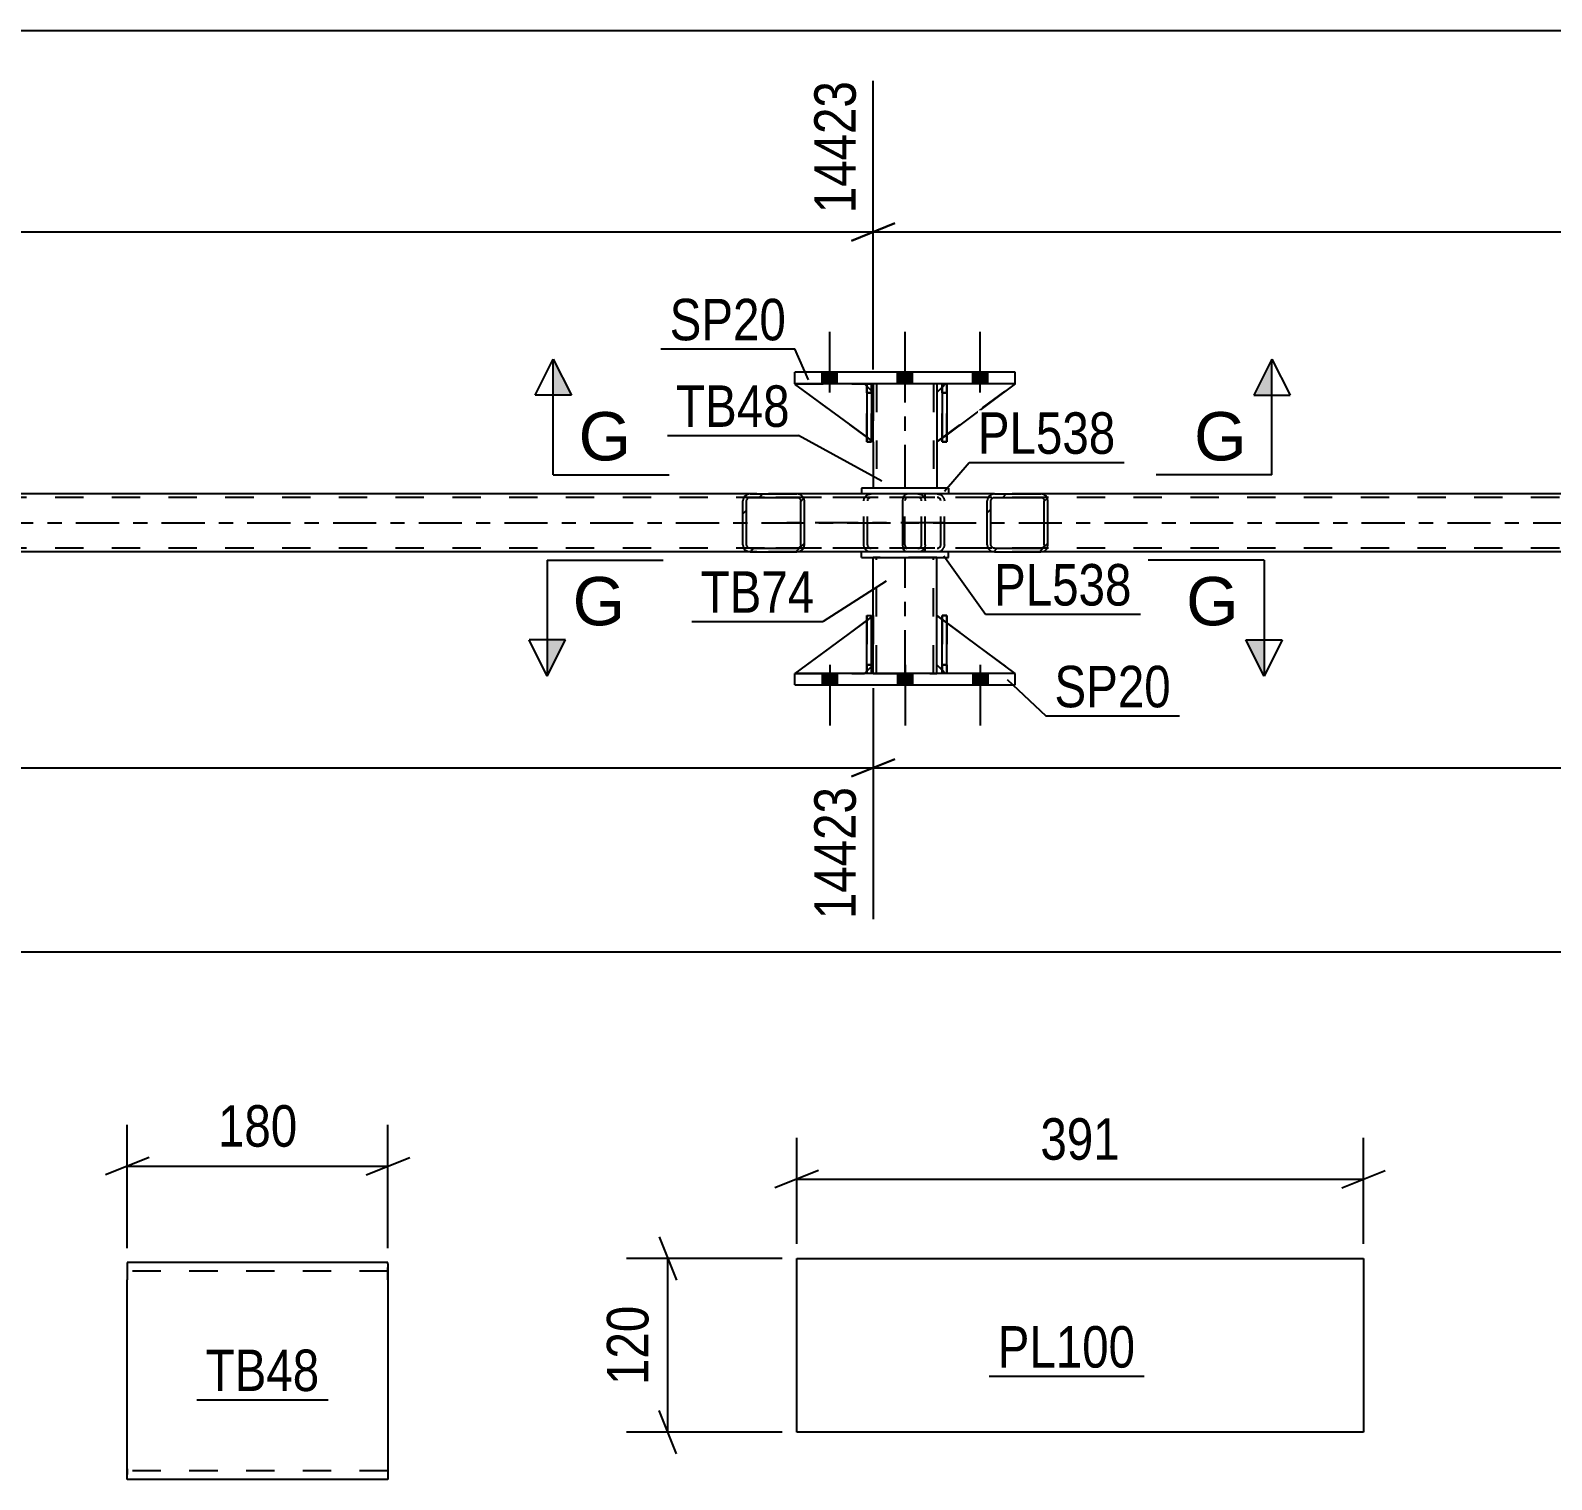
# Model space of a CAD drawing. Header units: millimetres. Extents: x 0 to 841, y 0 to 594.
# Drawn here: x 610.5 to 715.5, y 140.7 to 240.8 of the extents above; entities that cross this region are included whole.
import ezdxf

# ---------------------------------------------------------------- set-up
doc = ezdxf.new("R2010")
doc.units = ezdxf.units.MM
doc.linetypes.add('DXK_LINE_DOT2', pattern=[3.9198, 1.9599, -1.9599])
doc.linetypes.add('DXK_LINE_DOT3', pattern=[5.9187, 2.979, -0.9799, 0.9799, -0.9799])
doc.styles.add('Arial', font='ARIAL.TTF', dxfattribs={"height": 0.2})
doc.styles.add('Arial Narrow', font='ARIALN.TTF', dxfattribs={"height": 0.2})

# ---------------------------------------------------------------- blocks, each defined once
blk = doc.blocks.new('Part-122569384-7157 - 7118')
at = {"color": 2, "linetype": 'Continuous'}
for p, q in [((668.69, 216.35), (668.69, 215.75)), ((673.09, 216.35), (673.09, 215.74)), ((668.69, 212.35), (668.69, 209.15)), ((673.09, 212.34), (673.09, 209.15))]:
    blk.add_line(p, q, dxfattribs=at)
at = {"color": 7, "linetype": 'DXK_LINE_DOT2'}
for p, q in [((673.09, 216.35), (668.69, 216.35)), ((668.69, 215.75), (668.69, 212.35)), ((668.93, 216.35), (668.93, 209.15)), ((672.85, 216.35), (672.85, 209.15)), ((673.09, 215.74), (673.09, 212.34)), ((673.09, 209.15), (668.69, 209.15))]:
    blk.add_line(p, q, dxfattribs=at)
at = {"color": 7, "linetype": 'DXK_LINE_DOT3'}
blk.add_line((670.89, 209.15), (670.89, 216.35), dxfattribs=at)
blk = doc.blocks.new('Part-122569384-7199 - 7118')
at = {"linetype": 'Continuous'}
h = blk.add_hatch(dxfattribs=at)
h.set_pattern_fill('', scale=0.7, style=0, pattern_type=0)
h.set_pattern_definition([(45, (680.7224, 208.4487), (-1.57154, 1.57154), [])])
h.paths.add_polyline_path([(680.76, 208.27), (680.72, 208.45), (680.61, 208.6), (680.45, 208.71), (680.26, 208.75), (677.07, 208.75), (676.88, 208.71), (676.72, 208.6), (676.61, 208.45), (676.57, 208.27), (676.57, 205.23), (676.61, 205.04), (676.72, 204.89), (676.88, 204.78), (677.07, 204.75), (680.26, 204.75), (680.45, 204.78), (680.61, 204.89), (680.72, 205.04), (680.76, 205.23)])
h.paths.add_polyline_path([(680.49, 205.13), (680.44, 205.06), (680.35, 205), (680.26, 204.99), (677.07, 204.99), (676.98, 205), (676.9, 205.06), (676.84, 205.13), (676.82, 205.23), (676.82, 208.27), (676.84, 208.36), (676.9, 208.43), (676.98, 208.49), (677.07, 208.51), (680.26, 208.51), (680.35, 208.49), (680.44, 208.43), (680.49, 208.36), (680.51, 208.27), (680.51, 205.23)])
at = {"color": 2, "linetype": 'Continuous'}
for p, q in [((670.75, 208.27), (670.77, 208.45)), ((670.75, 205.23), (670.75, 208.27)), ((670.77, 208.45), (670.82, 208.6)), ((670.82, 208.6), (670.91, 208.71)), ((670.91, 208.71), (671.02, 208.75)), ((677.07, 208.75), (671.02, 208.75)), ((676.61, 208.45), (676.57, 208.27)), ((676.57, 205.23), (676.57, 208.27)), ((676.82, 208.27), (676.84, 208.36)), ((676.82, 205.23), (676.82, 208.27)), ((676.84, 208.36), (676.9, 208.43)), ((677.07, 208.75), (676.88, 208.71)), ((676.9, 208.43), (676.98, 208.49)), ((676.98, 208.49), (677.07, 208.51)), ((677.07, 208.75), (680.26, 208.75)), ((677.07, 208.51), (680.26, 208.51)), ((680.45, 208.71), (680.26, 208.75)), ((680.26, 208.51), (680.35, 208.49)), ((680.35, 208.49), (680.44, 208.43)), ((680.44, 208.43), (680.49, 208.36)), ((680.49, 208.36), (680.51, 208.27)), ((680.51, 205.23), (680.51, 208.27)), ((680.76, 208.27), (680.72, 208.45)), ((680.76, 205.23), (680.76, 208.27)), ((670.77, 205.04), (670.75, 205.23)), ((670.82, 204.89), (670.77, 205.04)), ((670.91, 204.78), (670.82, 204.89)), ((676.57, 205.23), (676.61, 205.04)), ((676.84, 205.13), (676.82, 205.23)), ((676.9, 205.06), (676.84, 205.13)), ((676.98, 205), (676.9, 205.06)), ((677.07, 204.99), (676.98, 205)), ((677.07, 204.99), (680.26, 204.99)), ((680.35, 205), (680.26, 204.99)), ((680.44, 205.06), (680.35, 205)), ((680.49, 205.13), (680.44, 205.06)), ((680.51, 205.23), (680.49, 205.13)), ((680.72, 205.04), (680.76, 205.23)), ((671.02, 204.75), (670.91, 204.78)), ((677.07, 204.75), (671.02, 204.75)), ((676.88, 204.78), (677.07, 204.75)), ((677.07, 204.75), (680.26, 204.75)), ((680.26, 204.75), (680.45, 204.78))]:
    blk.add_line(p, q, dxfattribs=at)
at = {"color": 7, "linetype": 'DXK_LINE_DOT2'}
for p, q in [((670.89, 208.36), (670.88, 208.27)), ((670.88, 205.23), (670.88, 208.27)), ((670.92, 208.43), (670.89, 208.36)), ((670.96, 208.49), (670.92, 208.43)), ((671.02, 208.51), (670.96, 208.49)), ((680.26, 208.51), (671.02, 208.51)), ((672.29, 208.51), (672.29, 208.75)), ((673.11, 208.75), (673.3, 208.71)), ((673.2, 208.49), (673.11, 208.51)), ((673.29, 208.43), (673.2, 208.49)), ((673.34, 208.36), (673.29, 208.43)), ((673.36, 208.27), (673.34, 208.36)), ((673.36, 205.23), (673.36, 208.27)), ((673.57, 208.45), (673.61, 208.27)), ((673.61, 205.23), (673.61, 208.27)), ((680.26, 208.75), (677.07, 208.75)), ((670.88, 205.23), (670.89, 205.13)), ((670.89, 205.13), (670.92, 205.06)), ((670.92, 205.06), (670.96, 205)), ((670.96, 205), (671.02, 204.99)), ((680.26, 204.99), (671.02, 204.99)), ((672.29, 204.75), (672.29, 204.99)), ((673.11, 204.99), (673.2, 205)), ((673.2, 205), (673.29, 205.06)), ((673.29, 205.06), (673.34, 205.13)), ((673.34, 205.13), (673.36, 205.23)), ((673.61, 205.23), (673.57, 205.04)), ((673.3, 204.78), (673.11, 204.75)), ((680.26, 204.75), (677.07, 204.75))]:
    blk.add_line(p, q, dxfattribs=at)
for centre, start, end in [((673.12, 208.25), 23.8494, 68.8059), ((673.12, 205.24), 291.1941, 336.1506)]:
    blk.add_arc(centre, 0.492, start, end, dxfattribs=at)
at = {"color": 2, "linetype": 'Continuous'}
for centre, start, end in [((677.06, 208.25), 111.1941, 156.1506), ((680.27, 208.25), 23.8494, 68.8059), ((677.06, 205.24), 203.8494, 248.8059), ((680.27, 205.24), 291.1941, 336.1506)]:
    blk.add_arc(centre, 0.492, start, end, dxfattribs=at)
blk = doc.blocks.new('Part-122569384-7238 - 7118')
at = {"linetype": 'Continuous'}
h = blk.add_hatch(dxfattribs=at)
h.set_pattern_fill('', scale=0.7, style=0, pattern_type=0)
h.set_pattern_definition([(45, (663.9044, 208.4487), (-1.57154, 1.57154), [])])
h.paths.add_polyline_path([(663.94, 208.27), (663.9, 208.45), (663.79, 208.6), (663.63, 208.71), (663.43, 208.75), (660.2, 208.75), (660, 208.71), (659.84, 208.6), (659.73, 208.45), (659.69, 208.27), (659.69, 205.23), (659.73, 205.04), (659.84, 204.89), (660, 204.78), (660.2, 204.75), (663.43, 204.75), (663.63, 204.78), (663.79, 204.89), (663.9, 205.04), (663.94, 205.23)])
h.paths.add_polyline_path([(663.67, 205.13), (663.61, 205.06), (663.53, 205), (663.43, 204.99), (660.2, 204.99), (660.1, 205), (660.02, 205.06), (659.96, 205.13), (659.94, 205.23), (659.94, 208.27), (659.96, 208.36), (660.02, 208.43), (660.1, 208.49), (660.2, 208.51), (663.43, 208.51), (663.53, 208.49), (663.61, 208.43), (663.67, 208.36), (663.69, 208.27), (663.69, 205.23)])
at = {"color": 2, "linetype": 'Continuous'}
for p, q in [((659.73, 208.45), (659.69, 208.27)), ((659.69, 205.23), (659.69, 208.27)), ((659.94, 208.27), (659.96, 208.36)), ((659.94, 205.23), (659.94, 208.27)), ((659.96, 208.36), (660.02, 208.43)), ((660.2, 208.75), (660, 208.71)), ((660.02, 208.43), (660.1, 208.49)), ((660.1, 208.49), (660.2, 208.51)), ((660.2, 208.75), (663.43, 208.75)), ((660.2, 208.51), (663.43, 208.51)), ((671.02, 208.75), (663.43, 208.75)), ((663.63, 208.71), (663.43, 208.75)), ((663.43, 208.51), (663.53, 208.49)), ((663.53, 208.49), (663.61, 208.43)), ((663.61, 208.43), (663.67, 208.36)), ((663.67, 208.36), (663.69, 208.27)), ((663.69, 205.23), (663.69, 208.27)), ((663.94, 208.27), (663.9, 208.45)), ((663.94, 205.23), (663.94, 208.27)), ((659.69, 205.23), (659.73, 205.04)), ((659.96, 205.13), (659.94, 205.23)), ((660.02, 205.06), (659.96, 205.13)), ((660.1, 205), (660.02, 205.06)), ((660.2, 204.99), (660.1, 205)), ((660.2, 204.99), (663.43, 204.99)), ((663.53, 205), (663.43, 204.99)), ((663.61, 205.06), (663.53, 205)), ((663.67, 205.13), (663.61, 205.06)), ((663.69, 205.23), (663.67, 205.13)), ((663.9, 205.04), (663.94, 205.23)), ((660, 204.78), (660.2, 204.75)), ((660.2, 204.75), (663.43, 204.75)), ((663.43, 204.75), (663.63, 204.78)), ((671.02, 204.75), (663.43, 204.75))]:
    blk.add_line(p, q, dxfattribs=at)
at = {"color": 7, "linetype": 'DXK_LINE_DOT2'}
for p, q in [((663.43, 208.75), (660.2, 208.75)), ((671.78, 208.51), (660.2, 208.51)), ((668.04, 208.27), (668.07, 208.45)), ((668.04, 205.23), (668.04, 208.27)), ((668.31, 208.36), (668.29, 208.27)), ((668.29, 205.23), (668.29, 208.27)), ((668.37, 208.43), (668.31, 208.36)), ((668.35, 208.71), (668.55, 208.75)), ((668.45, 208.49), (668.37, 208.43)), ((668.55, 208.51), (668.45, 208.49)), ((671.78, 208.75), (671.02, 208.75)), ((671.78, 208.75), (671.98, 208.71)), ((671.88, 208.49), (671.78, 208.51)), ((671.96, 208.43), (671.88, 208.49)), ((672.02, 208.36), (671.96, 208.43)), ((672.04, 208.27), (672.02, 208.36)), ((672.04, 205.23), (672.04, 208.27)), ((672.25, 208.45), (672.29, 208.27)), ((672.29, 205.23), (672.29, 208.27)), ((671.78, 204.99), (660.2, 204.99)), ((668.07, 205.04), (668.04, 205.23)), ((668.29, 205.23), (668.31, 205.13)), ((668.31, 205.13), (668.37, 205.06)), ((668.37, 205.06), (668.39, 205.04)), ((668.39, 205.04), (668.45, 205)), ((668.45, 205), (668.55, 204.99)), ((671.78, 204.99), (671.88, 205)), ((671.88, 205), (671.96, 205.06)), ((671.96, 205.06), (672.02, 205.13)), ((672.02, 205.13), (672.04, 205.23)), ((672.29, 205.23), (672.25, 205.04)), ((663.43, 204.75), (660.2, 204.75)), ((668.55, 204.75), (668.35, 204.78)), ((671.78, 204.75), (671.02, 204.75)), ((671.98, 204.78), (671.78, 204.75))]:
    blk.add_line(p, q, dxfattribs=at)
at = {"color": 7, "linetype": 'DXK_LINE_DOT3'}
blk.add_line((673.58, 206.75), (661.81, 206.75), dxfattribs=at)
at = {"color": 2, "linetype": 'Continuous'}
for centre, start, end in [((660.18, 208.24), 110.7583, 155.68), ((663.45, 208.24), 24.32, 69.2417), ((660.18, 205.25), 204.32, 249.2417), ((663.45, 205.25), 290.7583, 335.68)]:
    blk.add_arc(centre, 0.496, start, end, dxfattribs=at)
at = {"color": 7, "linetype": 'DXK_LINE_DOT2'}
for centre, start, end in [((668.53, 208.24), 110.7583, 155.68), ((671.8, 208.24), 24.32, 69.2417), ((668.53, 205.25), 204.32, 249.2417), ((671.8, 205.25), 290.7583, 335.68)]:
    blk.add_arc(centre, 0.496, start, end, dxfattribs=at)
blk = doc.blocks.new('Part-122569384-7246 - 7118')
at = {"color": 7, "linetype": 'DXK_LINE_DOT2'}
for p, q in [((668.25, 215.74), (668.25, 216.34)), ((668.25, 216.34), (668.25, 216.34)), ((668.25, 216.34), (668.25, 212.34)), ((668.57, 216.34), (668.25, 216.34)), ((668.25, 212.34), (668.25, 215.74)), ((668.25, 215.74), (668.57, 215.74)), ((668.57, 215.74), (668.57, 216.34)), ((668.57, 212.34), (668.57, 216.34)), ((668.57, 215.74), (668.57, 212.34)), ((668.25, 212.34), (668.57, 212.34))]:
    blk.add_line(p, q, dxfattribs=at)
blk = doc.blocks.new('Part-122569384-7251 - 7118')
at = {"color": 2, "linetype": 'Continuous'}
for p, q in [((668.69, 200.34), (668.69, 204.35)), ((673.09, 200.34), (673.09, 204.35)), ((668.69, 196.35), (668.69, 196.94)), ((673.09, 196.35), (673.09, 196.94))]:
    blk.add_line(p, q, dxfattribs=at)
at = {"color": 7, "linetype": 'DXK_LINE_DOT2'}
for p, q in [((673.09, 204.35), (668.69, 204.35)), ((668.93, 196.35), (668.93, 204.35)), ((672.85, 196.35), (672.85, 204.35)), ((668.69, 196.94), (668.69, 200.34)), ((673.09, 196.94), (673.09, 200.34)), ((668.69, 196.35), (673.09, 196.35))]:
    blk.add_line(p, q, dxfattribs=at)
at = {"color": 7, "linetype": 'DXK_LINE_DOT3'}
blk.add_line((670.89, 196.35), (670.89, 204.35), dxfattribs=at)
blk = doc.blocks.new('Part-122569384-7277 - 7118')
at = {"color": 7, "linetype": 'DXK_LINE_DOT2'}
for p, q in [((668.25, 200.34), (668.57, 200.34)), ((668.25, 196.94), (668.25, 200.34)), ((668.25, 200.34), (668.25, 196.34)), ((668.57, 200.34), (668.57, 196.94)), ((668.57, 196.34), (668.57, 200.25)), ((668.57, 196.94), (668.25, 196.94)), ((668.25, 196.34), (668.25, 196.94)), ((668.57, 196.94), (668.57, 196.34)), ((668.57, 196.34), (668.25, 196.34)), ((668.57, 196.34), (668.57, 196.34))]:
    blk.add_line(p, q, dxfattribs=at)
blk = doc.blocks.new('Part-122569384-7280 - 7118')
at = {"color": 2, "linetype": 'Continuous'}
for p, q in [((673.45, 216.1), (673.09, 215.75)), ((673.09, 215.75), (673.09, 212.35)), ((678.49, 216.35), (673.77, 212.84)), ((673.45, 212.61), (673.09, 212.35))]:
    blk.add_line(p, q, dxfattribs=at)
at = {"color": 7, "linetype": 'DXK_LINE_DOT2'}
for p, q in [((673.69, 216.35), (673.45, 216.1)), ((678.49, 216.35), (673.69, 216.35)), ((673.77, 212.84), (673.45, 212.61))]:
    blk.add_line(p, q, dxfattribs=at)
blk = doc.blocks.new('Part-122569384-7282 - 7118')
at = {"color": 2, "linetype": 'Continuous'}
for p, q in [((668.25, 196.34), (668.25, 200.34)), ((668.25, 200.34), (668.57, 200.34)), ((668.57, 196.34), (668.57, 200.34)), ((668.25, 196.34), (668.25, 196.34)), ((668.57, 196.34), (668.25, 196.34))]:
    blk.add_line(p, q, dxfattribs=at)
at = {"color": 7, "linetype": 'DXK_LINE_DOT2'}
for p, q in [((668.25, 200.34), (668.25, 196.94)), ((668.57, 196.94), (668.57, 200.34)), ((668.25, 196.94), (668.25, 196.34)), ((668.25, 196.94), (668.57, 196.94)), ((668.57, 196.34), (668.57, 196.94)), ((668.57, 196.34), (668.57, 196.34))]:
    blk.add_line(p, q, dxfattribs=at)
blk = doc.blocks.new('Part-122569384-7283 - 7118')
at = {"color": 7, "linetype": 'DXK_LINE_DOT2'}
for p, q in [((673.77, 200.34), (673.45, 200.34)), ((673.45, 196.94), (673.45, 200.34)), ((673.45, 200.34), (673.45, 196.34)), ((673.77, 200.34), (673.77, 196.94)), ((673.77, 196.34), (673.77, 200.34)), ((673.77, 196.94), (673.45, 196.94)), ((673.45, 196.34), (673.45, 196.94)), ((673.77, 196.94), (673.77, 196.34)), ((673.77, 196.34), (673.45, 196.34)), ((673.77, 196.34), (673.77, 196.34))]:
    blk.add_line(p, q, dxfattribs=at)
blk = doc.blocks.new('Part-122569384-7288 - 7118')
at = {"color": 7, "linetype": 'DXK_LINE_DOT2'}
for p, q in [((767.03, 208.51), (104.63, 208.51)), ((680.26, 208.75), (660.2, 208.75)), ((767.03, 204.99), (104.63, 204.99)), ((680.26, 204.75), (660.2, 204.75))]:
    blk.add_line(p, q, dxfattribs=at)
at = {"color": 2, "linetype": 'Continuous'}
for p, q in [((660.2, 208.75), (595.12, 208.75)), ((745.33, 208.75), (680.26, 208.75)), ((660.2, 204.75), (595.12, 204.75)), ((745.33, 204.75), (680.26, 204.75))]:
    blk.add_line(p, q, dxfattribs=at)
at = {"color": 7, "linetype": 'DXK_LINE_DOT3'}
blk.add_line((104.63, 206.75), (767.03, 206.75), dxfattribs=at)
blk = doc.blocks.new('Part-122569384-7322 - 7118')
at = {"color": 2, "linetype": 'Continuous'}
for p, q in [((667.89, 204.35), (667.89, 204.75)), ((667.89, 204.35), (673.89, 204.35)), ((673.89, 204.35), (673.89, 204.75))]:
    blk.add_line(p, q, dxfattribs=at)
at = {"color": 7, "linetype": 'DXK_LINE_DOT2'}
blk.add_line((673.89, 204.75), (667.89, 204.75), dxfattribs=at)
blk = doc.blocks.new('Part-122569384-7327 - 7118')
at = {"color": 2, "linetype": 'Continuous'}
for p, q in [((673.89, 209.15), (667.89, 209.15)), ((667.89, 209.15), (667.89, 208.75)), ((673.89, 209.15), (673.89, 208.75))]:
    blk.add_line(p, q, dxfattribs=at)
at = {"color": 7, "linetype": 'DXK_LINE_DOT2'}
blk.add_line((673.89, 208.75), (667.89, 208.75), dxfattribs=at)
blk = doc.blocks.new('Part-122569384-7330 - 7118')
at = {"color": 7, "linetype": 'DXK_LINE_DOT2'}
for p, q in [((673.09, 196.94), (673.09, 200.34)), ((673.09, 200.34), (678.49, 196.34)), ((673.69, 196.34), (673.09, 196.94)), ((678.49, 196.34), (673.69, 196.34))]:
    blk.add_line(p, q, dxfattribs=at)
blk = doc.blocks.new('Part-122569384-7333 - 7118')
at = {"color": 2, "linetype": 'Continuous'}
for p, q in [((668.25, 200.01), (663.29, 196.34)), ((668.69, 200.34), (668.57, 200.25)), ((668.69, 196.94), (668.69, 200.34)), ((668.25, 196.5), (668.09, 196.34)), ((668.69, 196.94), (668.57, 196.82)), ((668.69, 196.94), (668.69, 196.94))]:
    blk.add_line(p, q, dxfattribs=at)
at = {"color": 7, "linetype": 'DXK_LINE_DOT2'}
for p, q in [((668.57, 200.25), (668.25, 200.01)), ((668.69, 196.94), (668.69, 200.34)), ((668.69, 196.94), (668.09, 196.34)), ((668.57, 196.82), (668.25, 196.5)), ((663.29, 196.34), (668.09, 196.34))]:
    blk.add_line(p, q, dxfattribs=at)
blk = doc.blocks.new('Part-122569384-7336 - 7118')
at = {"color": 7, "linetype": 'DXK_LINE_DOT2'}
for p, q in [((668.69, 200.34), (663.29, 196.34)), ((668.69, 196.94), (668.69, 200.34)), ((668.69, 200.34), (668.69, 196.94)), ((668.09, 196.34), (668.69, 196.94)), ((668.69, 196.94), (668.09, 196.34)), ((668.69, 196.94), (668.69, 196.94)), ((663.29, 196.34), (668.09, 196.34))]:
    blk.add_line(p, q, dxfattribs=at)
blk = doc.blocks.new('Part-122569384-7337 - 7118')
at = {"color": 2, "linetype": 'Continuous'}
for p, q in [((673.45, 196.34), (673.45, 200.34)), ((673.45, 200.34), (673.77, 200.34)), ((673.77, 196.34), (673.77, 200.34)), ((673.45, 196.34), (673.45, 196.34)), ((673.77, 196.34), (673.45, 196.34))]:
    blk.add_line(p, q, dxfattribs=at)
at = {"color": 7, "linetype": 'DXK_LINE_DOT2'}
for p, q in [((673.45, 200.34), (673.45, 196.94)), ((673.77, 196.94), (673.77, 200.34)), ((673.45, 196.94), (673.45, 196.34)), ((673.45, 196.94), (673.77, 196.94)), ((673.77, 196.34), (673.77, 196.94)), ((673.77, 196.34), (673.77, 196.34))]:
    blk.add_line(p, q, dxfattribs=at)
blk = doc.blocks.new('Part-122569384-7342 - 7118')
at = {"color": 2, "linetype": 'Continuous'}
for p, q in [((663.29, 216.35), (663.29, 217.15)), ((678.49, 217.15), (663.29, 217.15)), ((678.49, 216.35), (678.49, 217.15)), ((678.49, 216.35), (663.29, 216.35))]:
    blk.add_line(p, q, dxfattribs=at)
at = {"color": 7, "linetype": 'DXK_LINE_DOT2'}
for p, q in [((663.29, 216.35), (663.29, 217.15)), ((678.49, 216.35), (678.49, 217.15))]:
    blk.add_line(p, q, dxfattribs=at)
blk = doc.blocks.new('Part-122569384-7347 - 7118')
at = {"color": 2, "linetype": 'Continuous'}
for p, q in [((663.29, 195.55), (663.29, 196.35)), ((678.49, 196.35), (663.29, 196.35)), ((663.29, 195.55), (678.49, 195.55)), ((678.49, 195.55), (678.49, 196.35))]:
    blk.add_line(p, q, dxfattribs=at)
at = {"color": 7, "linetype": 'DXK_LINE_DOT2'}
for p, q in [((663.29, 195.55), (663.29, 196.35)), ((678.49, 195.55), (678.49, 196.35))]:
    blk.add_line(p, q, dxfattribs=at)
blk = doc.blocks.new('Part-122569384-7350 - 7118')
at = {"color": 2, "linetype": 'Continuous'}
for p, q in [((673.09, 196.94), (673.09, 200.34)), ((673.45, 200.08), (673.09, 200.34)), ((678.49, 196.35), (673.77, 199.85)), ((673.45, 196.59), (673.09, 196.94))]:
    blk.add_line(p, q, dxfattribs=at)
at = {"color": 7, "linetype": 'DXK_LINE_DOT2'}
for p, q in [((673.77, 199.85), (673.45, 200.08)), ((673.69, 196.34), (673.45, 196.59)), ((678.49, 196.34), (673.69, 196.34)), ((678.49, 196.35), (678.49, 196.34)), ((678.49, 196.34), (678.49, 196.35))]:
    blk.add_line(p, q, dxfattribs=at)
blk = doc.blocks.new('Part-122569384-7370 - 7118')
at = {"color": 7, "linetype": 'DXK_LINE_DOT2'}
for p, q in [((668.09, 216.35), (663.29, 216.34)), ((668.09, 216.35), (668.69, 215.75)), ((668.57, 215.87), (668.25, 216.19)), ((668.69, 215.75), (668.69, 212.35)), ((668.57, 212.44), (668.25, 212.68))]:
    blk.add_line(p, q, dxfattribs=at)
at = {"color": 2, "linetype": 'Continuous'}
for p, q in [((668.25, 212.68), (663.29, 216.34)), ((668.25, 216.19), (668.09, 216.35)), ((668.69, 215.75), (668.57, 215.87)), ((668.69, 215.75), (668.69, 215.75)), ((668.69, 212.35), (668.69, 215.75)), ((668.57, 212.44), (668.69, 212.35)), ((668.69, 212.35), (668.69, 212.35))]:
    blk.add_line(p, q, dxfattribs=at)
blk = doc.blocks.new('Part-122569384-7373 - 7118')
at = {"color": 7, "linetype": 'DXK_LINE_DOT2'}
for p, q in [((663.29, 216.34), (668.09, 216.35)), ((668.69, 212.35), (663.29, 216.34)), ((668.09, 216.35), (668.69, 215.75)), ((668.69, 215.75), (668.09, 216.35)), ((668.69, 215.75), (668.69, 212.35)), ((668.69, 215.75), (668.69, 215.75)), ((668.69, 215.75), (668.69, 212.35))]:
    blk.add_line(p, q, dxfattribs=at)
blk = doc.blocks.new('Part-122569384-7374 - 7118')
at = {"color": 2, "linetype": 'Continuous'}
for p, q in [((673.77, 216.34), (673.45, 216.34)), ((673.45, 216.34), (673.45, 212.34)), ((673.77, 216.34), (673.77, 216.34)), ((673.77, 216.34), (673.77, 212.34)), ((673.77, 212.34), (673.45, 212.34))]:
    blk.add_line(p, q, dxfattribs=at)
at = {"color": 7, "linetype": 'DXK_LINE_DOT2'}
for p, q in [((673.45, 215.74), (673.45, 216.34)), ((673.77, 215.74), (673.45, 215.74)), ((673.45, 215.74), (673.45, 212.34)), ((673.77, 215.74), (673.77, 216.34)), ((673.77, 216.34), (673.77, 216.34)), ((673.77, 212.34), (673.77, 215.74))]:
    blk.add_line(p, q, dxfattribs=at)
blk = doc.blocks.new('Part-122569384-7375 - 7118')
at = {"color": 2, "linetype": 'Continuous'}
for p, q in [((668.57, 216.34), (668.25, 216.34)), ((668.25, 216.34), (668.25, 212.34)), ((668.57, 216.34), (668.57, 216.34)), ((668.57, 216.34), (668.57, 212.34)), ((668.57, 212.34), (668.25, 212.34))]:
    blk.add_line(p, q, dxfattribs=at)
at = {"color": 7, "linetype": 'DXK_LINE_DOT2'}
for p, q in [((668.25, 215.74), (668.25, 216.34)), ((668.57, 215.74), (668.25, 215.74)), ((668.25, 215.74), (668.25, 212.34)), ((668.57, 215.74), (668.57, 216.34)), ((668.57, 216.34), (668.57, 216.34)), ((668.57, 212.34), (668.57, 215.74))]:
    blk.add_line(p, q, dxfattribs=at)
blk = doc.blocks.new('Part-122569384-7376 - 7118')
at = {"color": 7, "linetype": 'DXK_LINE_DOT2'}
for p, q in [((673.45, 215.74), (673.45, 216.34)), ((673.45, 216.34), (673.45, 216.34)), ((673.45, 216.34), (673.45, 212.34)), ((673.77, 216.34), (673.45, 216.34)), ((673.45, 212.34), (673.45, 215.74)), ((673.45, 215.74), (673.77, 215.74)), ((673.77, 215.74), (673.77, 216.34)), ((673.77, 212.34), (673.77, 216.34)), ((673.77, 215.74), (673.77, 212.34)), ((673.45, 212.34), (673.77, 212.34))]:
    blk.add_line(p, q, dxfattribs=at)
blk = doc.blocks.new('Bolt-122569384-7385 - 7118')
at = {"linetype": 'Continuous'}
for points in [[(666.21, 196.35), (665.17, 196.35), (665.17, 195.55), (666.21, 195.55)], [(666.21, 196.35), (665.17, 196.35), (665.17, 195.55), (666.21, 195.55)], [(666.21, 196.35), (665.17, 196.35), (665.17, 195.55), (666.21, 195.55)], [(671.41, 196.35), (670.37, 196.35), (670.37, 195.55), (671.41, 195.55)], [(671.41, 196.35), (670.37, 196.35), (670.37, 195.55), (671.41, 195.55)], [(676.61, 196.35), (675.57, 196.35), (675.57, 195.55), (676.61, 195.55)], [(676.61, 196.35), (675.57, 196.35), (675.57, 195.55), (676.61, 195.55)], [(676.61, 196.35), (675.57, 196.35), (675.57, 195.55), (676.61, 195.55)]]:
    blk.add_hatch(color=1, dxfattribs=at).paths.add_polyline_path(points)
at = {"color": 1, "linetype": 'Continuous'}
for p, q in [((665.69, 196.95), (665.69, 192.75)), ((665.69, 196.95), (665.69, 192.75)), ((665.69, 196.95), (665.69, 192.75)), ((670.89, 196.95), (670.89, 192.75)), ((670.89, 196.95), (670.89, 192.75)), ((676.09, 196.95), (676.09, 192.75)), ((676.09, 196.95), (676.09, 192.75)), ((676.09, 196.95), (676.09, 192.75)), ((665.17, 196.35), (665.17, 195.55)), ((665.17, 196.35), (665.17, 195.55)), ((665.17, 196.35), (665.17, 195.55)), ((666.21, 196.35), (666.21, 195.55)), ((666.21, 196.35), (666.21, 195.55)), ((666.21, 196.35), (666.21, 195.55)), ((670.37, 196.35), (670.37, 195.55)), ((670.37, 196.35), (670.37, 195.55)), ((671.41, 196.35), (671.41, 195.55)), ((671.41, 196.35), (671.41, 195.55)), ((675.57, 196.35), (675.57, 195.55)), ((675.57, 196.35), (675.57, 195.55)), ((675.57, 196.35), (675.57, 195.55)), ((676.61, 196.35), (676.61, 195.55)), ((676.61, 196.35), (676.61, 195.55)), ((676.61, 196.35), (676.61, 195.55))]:
    blk.add_line(p, q, dxfattribs=at)
blk = doc.blocks.new('Bolt-122569384-7386 - 7118')
at = {"linetype": 'Continuous'}
for points in [[(665.17, 216.35), (666.21, 216.35), (666.21, 217.15), (665.17, 217.15)], [(665.17, 216.35), (666.21, 216.35), (666.21, 217.15), (665.17, 217.15)], [(665.17, 216.35), (666.21, 216.35), (666.21, 217.15), (665.17, 217.15)], [(670.37, 216.35), (671.41, 216.35), (671.41, 217.15), (670.37, 217.15)], [(670.37, 216.35), (671.41, 216.35), (671.41, 217.15), (670.37, 217.15)], [(675.57, 216.35), (676.61, 216.35), (676.61, 217.15), (675.57, 217.15)], [(675.57, 216.35), (676.61, 216.35), (676.61, 217.15), (675.57, 217.15)], [(675.57, 216.35), (676.61, 216.35), (676.61, 217.15), (675.57, 217.15)]]:
    blk.add_hatch(color=1, dxfattribs=at).paths.add_polyline_path(points)
at = {"color": 1, "linetype": 'Continuous'}
for p, q in [((665.69, 215.75), (665.69, 219.95)), ((665.69, 215.75), (665.69, 219.95)), ((665.69, 215.75), (665.69, 219.95)), ((670.89, 215.75), (670.89, 219.95)), ((670.89, 215.75), (670.89, 219.95)), ((676.09, 215.75), (676.09, 219.95)), ((676.09, 215.75), (676.09, 219.95)), ((676.09, 215.75), (676.09, 219.95)), ((665.17, 216.35), (665.17, 217.15)), ((665.17, 216.35), (665.17, 217.15)), ((665.17, 216.35), (665.17, 217.15)), ((666.21, 216.35), (666.21, 217.15)), ((666.21, 216.35), (666.21, 217.15)), ((666.21, 216.35), (666.21, 217.15)), ((670.37, 216.35), (670.37, 217.15)), ((670.37, 216.35), (670.37, 217.15)), ((671.41, 216.35), (671.41, 217.15)), ((671.41, 216.35), (671.41, 217.15)), ((675.57, 216.35), (675.57, 217.15)), ((675.57, 216.35), (675.57, 217.15)), ((675.57, 216.35), (675.57, 217.15)), ((676.61, 216.35), (676.61, 217.15)), ((676.61, 216.35), (676.61, 217.15)), ((676.61, 216.35), (676.61, 217.15))]:
    blk.add_line(p, q, dxfattribs=at)
blk = doc.blocks.new('Part-122569384-7390 - 7118')
at = {"color": 7, "linetype": 'DXK_LINE_DOT2'}
for p, q in [((673.69, 216.35), (673.09, 215.75)), ((673.09, 212.35), (678.49, 216.35)), ((673.09, 215.75), (673.09, 212.35)), ((678.49, 216.35), (673.69, 216.35))]:
    blk.add_line(p, q, dxfattribs=at)
blk = doc.blocks.new('Part-122569384-8654 - 8649')
at = {"color": 2, "linetype": 'Continuous'}
for p, q in [((617.19, 155.66), (617.19, 154.46)), ((635.19, 155.66), (617.19, 155.66)), ((635.19, 155.57), (635.19, 155.66)), ((635.19, 155.57), (635.19, 154.46)), ((617.19, 141.4), (617.19, 154.46)), ((635.19, 154.46), (635.19, 140.66)), ((617.19, 140.75), (617.19, 141.4)), ((617.19, 140.66), (617.19, 140.75)), ((635.19, 140.66), (617.19, 140.66))]:
    blk.add_line(p, q, dxfattribs=at)
at = {"color": 7, "linetype": 'DXK_LINE_DOT2'}
for p, q in [((635.19, 155.06), (617.19, 155.06)), ((635.19, 154.46), (635.19, 155.31)), ((617.19, 141.4), (617.19, 141.01)), ((617.19, 141.26), (617.19, 141.31)), ((635.19, 141.26), (617.19, 141.26)), ((635.19, 141.26), (635.19, 141.31))]:
    blk.add_line(p, q, dxfattribs=at)
blk = doc.blocks.new('Part-122569384-8674 - 8668')
at = {"color": 2, "linetype": 'Continuous'}
for p, q in [((663.41, 143.94), (663.41, 155.94)), ((663.41, 155.94), (702.55, 155.94)), ((702.55, 155.94), (702.55, 143.94)), ((702.55, 143.94), (663.41, 143.94))]:
    blk.add_line(p, q, dxfattribs=at)
blk = doc.blocks.new('StraightDimension-122569384-7476 - 7118')
at = {"color": 7, "linetype": 'Continuous'}
for p, q in [((498.42, 217.35), (498.42, 237.28)), ((668.69, 217.35), (668.69, 237.28)), ((499.92, 227.44), (496.92, 226.24)), ((667.19, 226.24), (670.19, 227.44)), ((498.42, 226.84), (668.69, 226.84))]:
    blk.add_line(p, q, dxfattribs=at)
at = {"color": 0}
blk.add_wipeout([(587.81, 227.59), (587.81, 231.79), (579.3, 231.79), (579.3, 227.59)], dxfattribs=at)
at = {"color": 3, "style": 'Arial Narrow'}
blk.add_text('4257', height=2.863, dxfattribs=at).set_placement((579.9, 228.19))
at = {"color": 0, "linetype": 'Continuous'}
blk.add_wipeout([(668.09, 237.88), (663.89, 237.88), (663.89, 227.54), (668.09, 227.54)], dxfattribs=at)
at = {"color": 3, "linetype": 'Continuous', "style": 'Arial Narrow'}
blk.add_text('14423', height=2.863, rotation=90.0002, dxfattribs=at).set_placement((667.49, 228.14))
blk = doc.blocks.new('StraightDimension-122569384-7502 - 7118')
at = {"color": 7, "linetype": 'Continuous'}
for p, q in [((498.42, 195.34), (498.42, 179.38)), ((668.69, 195.34), (668.69, 179.38)), ((499.92, 190.42), (496.92, 189.22)), ((667.19, 189.22), (670.19, 190.42)), ((498.42, 189.82), (668.69, 189.82))]:
    blk.add_line(p, q, dxfattribs=at)
at = {"color": 0}
blk.add_wipeout([(587.81, 190.57), (587.81, 194.77), (579.3, 194.77), (579.3, 190.57)], dxfattribs=at)
at = {"color": 3, "style": 'Arial Narrow'}
blk.add_text('4257', height=2.863, dxfattribs=at).set_placement((579.9, 191.17))
at = {"color": 0, "linetype": 'Continuous'}
blk.add_wipeout([(668.09, 189.12), (663.89, 189.12), (663.89, 178.78), (668.09, 178.78)], dxfattribs=at)
at = {"color": 3, "linetype": 'Continuous', "style": 'Arial Narrow'}
blk.add_text('14423', height=2.863, rotation=90.0002, dxfattribs=at).set_placement((667.49, 179.38))
blk = doc.blocks.new('StraightDimension-122569384-7469 - 7118')
at = {"color": 7, "linetype": 'Continuous'}
for p, q in [((668.69, 217.35), (668.69, 237.28)), ((777.25, 209.75), (777.25, 237.28)), ((670.19, 227.44), (667.19, 226.24)), ((775.75, 226.24), (778.75, 227.44)), ((668.69, 226.84), (777.25, 226.84))]:
    blk.add_line(p, q, dxfattribs=at)
at = {"color": 0}
blk.add_wipeout([(727.23, 227.59), (727.23, 231.79), (718.71, 231.79), (718.71, 227.59)], dxfattribs=at)
at = {"color": 3, "style": 'Arial Narrow'}
blk.add_text('3359', height=2.863, dxfattribs=at).set_placement((719.31, 228.19))
at = {"color": 0, "linetype": 'Continuous'}
blk.add_wipeout([(776.65, 237.88), (772.45, 237.88), (772.45, 227.54), (776.65, 227.54)], dxfattribs=at)
at = {"color": 3, "linetype": 'Continuous', "style": 'Arial Narrow'}
blk.add_text('17782', height=2.863, rotation=90.0002, dxfattribs=at).set_placement((776.05, 228.14))
blk = doc.blocks.new('StraightDimension-122569384-7519 - 7118')
at = {"color": 7, "linetype": 'Continuous'}
for p, q in [((777.25, 203.75), (777.25, 179.38)), ((668.69, 195.34), (668.69, 179.38)), ((670.19, 190.42), (667.19, 189.22)), ((775.75, 189.22), (778.75, 190.42)), ((668.69, 189.82), (777.25, 189.82))]:
    blk.add_line(p, q, dxfattribs=at)
at = {"color": 0}
blk.add_wipeout([(727.23, 190.57), (727.23, 194.77), (718.71, 194.77), (718.71, 190.57)], dxfattribs=at)
at = {"color": 3, "style": 'Arial Narrow'}
blk.add_text('3359', height=2.863, dxfattribs=at).set_placement((719.31, 191.17))
at = {"color": 0, "linetype": 'Continuous'}
blk.add_wipeout([(776.65, 189.12), (772.45, 189.12), (772.45, 178.78), (776.65, 178.78)], dxfattribs=at)
at = {"color": 3, "linetype": 'Continuous', "style": 'Arial Narrow'}
blk.add_text('17782', height=2.863, rotation=90.0002, dxfattribs=at).set_placement((776.05, 179.38))
blk = doc.blocks.new('StraightDimension-122569384-9476 - 7118')
at = {"color": 7, "linetype": 'Continuous'}
blk.add_line((94.41, 240.76), (777.25, 240.76), dxfattribs=at)
blk = doc.blocks.new('StraightDimension-122569384-18955 - 7118')
at = {"color": 7, "linetype": 'Continuous'}
blk.add_line((93.77, 177.12), (777.89, 177.12), dxfattribs=at)
blk = doc.blocks.new('StraightDimension-122569384-8656 - 8649')
at = {"color": 7, "linetype": 'Continuous'}
for p, q in [((617.19, 156.66), (617.19, 165.16)), ((635.19, 156.66), (635.19, 165.16)), ((618.69, 162.91), (615.69, 161.71)), ((633.69, 161.71), (636.69, 162.91)), ((617.19, 162.31), (635.19, 162.31))]:
    blk.add_line(p, q, dxfattribs=at)
at = {"color": 0}
blk.add_wipeout([(629.53, 163.06), (629.53, 167.26), (622.85, 167.26), (622.85, 163.06)], dxfattribs=at)
at = {"color": 3, "style": 'Arial Narrow'}
blk.add_text('180', height=2.863, dxfattribs=at).set_placement((623.45, 163.66))
blk = doc.blocks.new('StraightDimension-122569384-8676 - 8668')
at = {"color": 7, "linetype": 'Continuous'}
for p, q in [((663.41, 156.94), (663.41, 164.26)), ((702.55, 156.94), (702.55, 164.26)), ((664.91, 162.01), (661.91, 160.81)), ((701.05, 160.81), (704.05, 162.01)), ((663.41, 161.41), (702.55, 161.41))]:
    blk.add_line(p, q, dxfattribs=at)
at = {"color": 0}
blk.add_wipeout([(686.32, 162.16), (686.32, 166.36), (679.64, 166.36), (679.64, 162.16)], dxfattribs=at)
at = {"color": 3, "style": 'Arial Narrow'}
blk.add_text('391', height=2.863, dxfattribs=at).set_placement((680.24, 162.76))
blk = doc.blocks.new('StraightDimension-122569384-8687 - 8668')
at = {"color": 7, "linetype": 'Continuous'}
for p, q in [((653.92, 157.44), (655.12, 154.44)), ((662.41, 155.94), (651.67, 155.94)), ((654.52, 143.94), (654.52, 155.94)), ((655.12, 142.44), (653.92, 145.44)), ((662.41, 143.94), (651.67, 143.94))]:
    blk.add_line(p, q, dxfattribs=at)
at = {"color": 0}
blk.add_wipeout([(653.77, 153.28), (649.57, 153.28), (649.57, 146.6), (653.77, 146.6)], dxfattribs=at)
at = {"color": 3, "style": 'Arial Narrow'}
blk.add_text('120', height=2.863, rotation=90.0002, dxfattribs=at).set_placement((653.17, 147.2))
blk = doc.blocks.new('Mark-122569384-7153 - 7118')
at = {"color": 30, "linetype": 'Continuous'}
for p in [(654.48, 212.78), (669.29, 209.64)]:
    blk.add_line(p, (663.54, 212.78), dxfattribs=at)
at = {"color": 0}
blk.add_wipeout([(662.94, 213.38), (662.94, 216.38), (655.08, 216.38), (655.08, 213.38)], dxfattribs=at)
blk.add_wipeout([(662.94, 213.38), (662.94, 216.38), (655.08, 216.38), (655.08, 213.38)], dxfattribs=at)
at = {"color": 3, "style": 'Arial Narrow'}
blk.add_text('TB48', height=2.863, dxfattribs=at).set_placement((655.08, 213.38))
blk = doc.blocks.new('Mark-122569384-7247 - 7118')
at = {"color": 30, "linetype": 'Continuous'}
for p in [(669.58, 202.73), (656.18, 199.94)]:
    blk.add_line(p, (665.23, 199.94), dxfattribs=at)
at = {"color": 0}
blk.add_wipeout([(664.63, 200.54), (664.63, 203.54), (656.78, 203.54), (656.78, 200.54)], dxfattribs=at)
blk.add_wipeout([(664.63, 200.54), (664.63, 203.54), (656.78, 203.54), (656.78, 200.54)], dxfattribs=at)
at = {"color": 3, "style": 'Arial Narrow'}
blk.add_text('TB74', height=2.863, dxfattribs=at).set_placement((656.78, 200.54))
blk = doc.blocks.new('Mark-122569384-7318 - 7118')
at = {"color": 30, "linetype": 'Continuous'}
for p, q in [((673.58, 204.48), (676.44, 200.44)), ((676.44, 200.44), (687.14, 200.44))]:
    blk.add_line(p, q, dxfattribs=at)
at = {"color": 0}
blk.add_wipeout([(686.54, 201.04), (686.54, 204.04), (677.04, 204.04), (677.04, 201.04)], dxfattribs=at)
blk.add_wipeout([(686.54, 201.04), (686.54, 204.04), (677.04, 204.04), (677.04, 201.04)], dxfattribs=at)
at = {"color": 3, "style": 'Arial Narrow'}
blk.add_text('PL538', height=2.863, dxfattribs=at).set_placement((677.04, 201.04))
blk = doc.blocks.new('Mark-122569384-7323 - 7118')
at = {"color": 30, "linetype": 'Continuous'}
for p, q in [((673.61, 208.94), (675.32, 210.92)), ((675.32, 210.92), (686.02, 210.92))]:
    blk.add_line(p, q, dxfattribs=at)
at = {"color": 0}
blk.add_wipeout([(685.42, 211.52), (685.42, 214.52), (675.92, 214.52), (675.92, 211.52)], dxfattribs=at)
blk.add_wipeout([(685.42, 211.52), (685.42, 214.52), (675.92, 214.52), (675.92, 211.52)], dxfattribs=at)
at = {"color": 3, "style": 'Arial Narrow'}
blk.add_text('PL538', height=2.863, dxfattribs=at).set_placement((675.92, 211.52))
blk = doc.blocks.new('Mark-122569384-7338 - 7118')
at = {"color": 30, "linetype": 'Continuous'}
for p in [(654.04, 218.76), (664.23, 216.63)]:
    blk.add_line(p, (663.28, 218.76), dxfattribs=at)
at = {"color": 0}
blk.add_wipeout([(662.68, 219.36), (662.68, 222.36), (654.64, 222.36), (654.64, 219.36)], dxfattribs=at)
blk.add_wipeout([(662.68, 219.36), (662.68, 222.36), (654.64, 222.36), (654.64, 219.36)], dxfattribs=at)
at = {"color": 3, "style": 'Arial Narrow'}
blk.add_text('SP20', height=2.863, dxfattribs=at).set_placement((654.64, 219.36))
blk = doc.blocks.new('Mark-122569384-7343 - 7118')
at = {"color": 30, "linetype": 'Continuous'}
for p, q in [((677.94, 195.93), (680.61, 193.41)), ((680.61, 193.41), (689.85, 193.41))]:
    blk.add_line(p, q, dxfattribs=at)
at = {"color": 0}
blk.add_wipeout([(689.25, 194.01), (689.25, 197.01), (681.21, 197.01), (681.21, 194.01)], dxfattribs=at)
blk.add_wipeout([(689.25, 194.01), (689.25, 197.01), (681.21, 197.01), (681.21, 194.01)], dxfattribs=at)
at = {"color": 3, "style": 'Arial Narrow'}
blk.add_text('SP20', height=2.863, dxfattribs=at).set_placement((681.21, 194.01))
blk = doc.blocks.new('SectionMark-122569384-7543 - 7118')
at = {"linetype": 'Continuous'}
for points in [[(646.19, 198.67), (647.44, 198.67), (646.19, 196.17)], [(694.43, 198.67), (695.68, 198.67), (695.68, 196.17)]]:
    blk.add_hatch(color=6, dxfattribs=at).paths.add_polyline_path(points)
at = {"color": 6, "linetype": 'Continuous'}
for p, q in [((646.19, 204.17), (654.19, 204.17)), ((646.19, 204.17), (646.19, 196.17)), ((695.68, 204.17), (687.68, 204.17)), ((695.68, 204.17), (695.68, 196.17)), ((646.19, 196.17), (644.94, 198.67)), ((647.44, 198.67), (644.94, 198.67)), ((646.19, 196.17), (647.44, 198.67)), ((694.43, 198.67), (696.93, 198.67)), ((695.68, 196.17), (694.43, 198.67)), ((696.93, 198.67), (695.68, 196.17))]:
    blk.add_line(p, q, dxfattribs=at)
at = {"color": 0, "linetype": 'Continuous'}
for points in [[(651.57, 199.67), (651.57, 203.17), (647.94, 203.17), (647.94, 199.67)], [(693.93, 199.67), (693.93, 203.17), (690.3, 203.17), (690.3, 199.67)]]:
    blk.add_wipeout(points, dxfattribs=at)
at = {"color": 3, "linetype": 'Continuous', "style": 'Arial'}
for p in [(647.94, 199.67), (690.3, 199.67)]:
    blk.add_text('G', height=3.34, dxfattribs=at).set_placement(p)
blk = doc.blocks.new('SectionMark-122569384-7547 - 7118')
at = {"linetype": 'Continuous'}
for points in [[(647.85, 215.56), (646.6, 215.56), (646.6, 218.06)], [(696.23, 215.56), (694.98, 215.56), (696.23, 218.06)]]:
    blk.add_hatch(color=6, dxfattribs=at).paths.add_polyline_path(points)
at = {"color": 6, "linetype": 'Continuous'}
for p, q in [((645.35, 215.56), (646.6, 218.06)), ((646.6, 210.06), (646.6, 218.06)), ((646.6, 218.06), (647.85, 215.56)), ((696.23, 218.06), (694.98, 215.56)), ((696.23, 210.06), (696.23, 218.06)), ((696.23, 218.06), (697.48, 215.56)), ((647.85, 215.56), (645.35, 215.56)), ((694.98, 215.56), (697.48, 215.56)), ((646.6, 210.06), (654.6, 210.06)), ((696.23, 210.06), (688.23, 210.06))]:
    blk.add_line(p, q, dxfattribs=at)
at = {"color": 0, "linetype": 'Continuous'}
for points in [[(651.98, 211.06), (651.98, 214.56), (648.35, 214.56), (648.35, 211.06)], [(694.48, 211.06), (694.48, 214.56), (690.85, 214.56), (690.85, 211.06)]]:
    blk.add_wipeout(points, dxfattribs=at)
at = {"color": 3, "linetype": 'Continuous', "style": 'Arial'}
for p in [(648.35, 211.06), (690.85, 211.06)]:
    blk.add_text('G', height=3.34, dxfattribs=at).set_placement(p)
blk = doc.blocks.new('Mark-122569384-8652 - 8649')
at = {"color": 30, "linetype": 'Continuous'}
blk.add_line((622, 146.18), (631.06, 146.18), dxfattribs=at)
at = {"color": 0}
blk.add_wipeout([(630.46, 146.78), (630.46, 149.78), (622.6, 149.78), (622.6, 146.78)], dxfattribs=at)
blk.add_wipeout([(630.46, 146.78), (630.46, 149.78), (622.6, 149.78), (622.6, 146.78)], dxfattribs=at)
at = {"color": 3, "style": 'Arial Narrow'}
blk.add_text('TB48', height=2.863, dxfattribs=at).set_placement((622.6, 146.78))
blk = doc.blocks.new('Mark-122569384-8670 - 8668')
at = {"color": 30, "linetype": 'Continuous'}
blk.add_line((676.69, 147.8), (687.4, 147.8), dxfattribs=at)
at = {"color": 0}
blk.add_wipeout([(686.8, 148.4), (686.8, 151.4), (677.29, 151.4), (677.29, 148.4)], dxfattribs=at)
blk.add_wipeout([(686.8, 148.4), (686.8, 151.4), (677.29, 151.4), (677.29, 148.4)], dxfattribs=at)
at = {"color": 3, "style": 'Arial Narrow'}
blk.add_text('PL100', height=2.863, dxfattribs=at).set_placement((677.29, 148.4))

msp = doc.modelspace()

# ---------------------------------------------------------------- block references
for name in ['Bolt-122569384-7386 - 7118', 'Part-122569384-7342 - 7118', 'Part-122569384-7370 - 7118', 'Part-122569384-7373 - 7118', 'Part-122569384-7246 - 7118', 'Part-122569384-7375 - 7118', 'Part-122569384-7157 - 7118', 'Part-122569384-7280 - 7118', 'Part-122569384-7390 - 7118', 'Part-122569384-7374 - 7118', 'Part-122569384-7376 - 7118', 'Part-122569384-7327 - 7118', 'Part-122569384-7288 - 7118', 'Part-122569384-7238 - 7118', 'Part-122569384-7199 - 7118', 'Part-122569384-7322 - 7118', 'Part-122569384-7251 - 7118', 'Part-122569384-7333 - 7118', 'Part-122569384-7336 - 7118', 'Part-122569384-7277 - 7118', 'Part-122569384-7282 - 7118', 'Part-122569384-7330 - 7118', 'Part-122569384-7350 - 7118', 'Part-122569384-7283 - 7118', 'Part-122569384-7337 - 7118', 'Bolt-122569384-7385 - 7118', 'Part-122569384-7347 - 7118', 'StraightDimension-122569384-8656 - 8649', 'StraightDimension-122569384-8676 - 8668', 'Part-122569384-8654 - 8649', 'Part-122569384-8674 - 8668']:
    msp.add_blockref(name, (0, 0))

# ---------------------------------------------------------------- next in the draw order: block references
for name in ['StraightDimension-122569384-7476 - 7118', 'StraightDimension-122569384-7502 - 7118', 'StraightDimension-122569384-8687 - 8668', 'Mark-122569384-8670 - 8668', 'Mark-122569384-8652 - 8649']:
    msp.add_blockref(name, (0, 0))

# ---------------------------------------------------------------- next in the draw order: block references
for name in ['StraightDimension-122569384-7469 - 7118', 'StraightDimension-122569384-7519 - 7118']:
    msp.add_blockref(name, (0, 0))

# ---------------------------------------------------------------- next in the draw order: block references
for name in ['StraightDimension-122569384-9476 - 7118', 'Mark-122569384-7318 - 7118', 'Mark-122569384-7247 - 7118', 'StraightDimension-122569384-18955 - 7118']:
    msp.add_blockref(name, (0, 0))

# ---------------------------------------------------------------- next in the draw order: block references
for name in ['Mark-122569384-7153 - 7118', 'Mark-122569384-7323 - 7118', 'Mark-122569384-7343 - 7118']:
    msp.add_blockref(name, (0, 0))

# ---------------------------------------------------------------- next in the draw order: block references
for name in ['Mark-122569384-7338 - 7118', 'SectionMark-122569384-7543 - 7118']:
    msp.add_blockref(name, (0, 0))

# ---------------------------------------------------------------- next in the draw order: block references
msp.add_blockref('SectionMark-122569384-7547 - 7118', (0, 0))

doc.saveas('drawing.dxf')
